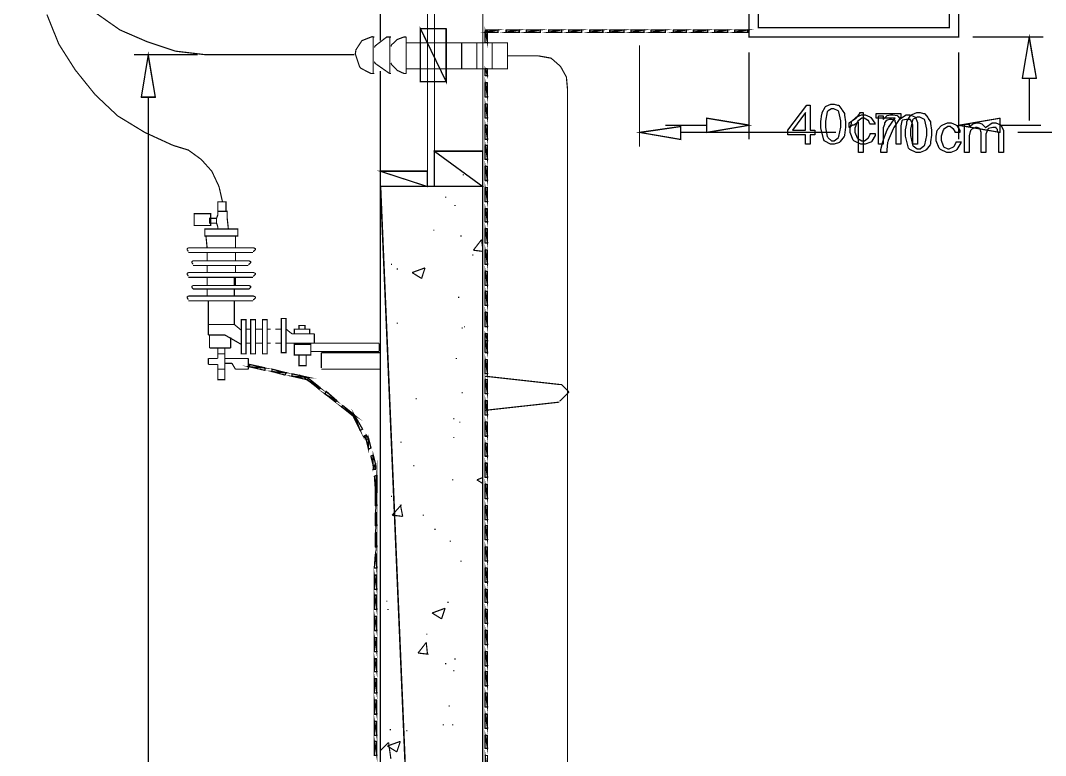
# Model space of a CAD drawing. Header units: metres. Extents: x -593 to 248, y 430 to 1024.
# Drawn here: x -523.52 to -486.61, y 934.13 to 960.58 of the extents above; entities that cross this region are included whole.
import ezdxf

# ---------------------------------------------------------------- set-up
doc = ezdxf.new("R2010")
doc.units = ezdxf.units.M
doc.header["$MEASUREMENT"] = 0
for name, color, linetype in [('C00-00-00-BLACK', 7, 'Continuous'), ('C00-7E-FF', 150, 'Continuous'), ('C00-FF-00', 3, 'Continuous'), ('C93-95-97', 253, 'Continuous'), ('CFF-00-00', 1, 'Continuous'), ('CFF-7E-00', 30, 'Continuous')]:
    doc.layers.add(name, color=color, linetype=linetype)

msp = doc.modelspace()

# ---------------------------------------------------------------- linework, layer by layer
at = {"layer": 'C00-00-00-BLACK', "const_width": 0.0423}
for points in [[(-510.558, 967.4), (-510.558, 959.855)], [(-506.871, 868.083), (-506.871, 967.316)], [(-508.862, 954.599), (-508.862, 964.008), (-508.609, 964.008), (-508.609, 954.599)], [(-510.773, 959.982), (-510.859, 959.993), (-511.223, 959.85), (-511.44, 959.516), (-511.45, 959.43)], [(-510.815, 959.727), (-510.815, 959.982)], [(-510.178, 959.982), (-510.327, 959.982), (-510.742, 959.665), (-510.773, 959.6)], [(-510.219, 958.668), (-510.219, 959.982)], [(-509.627, 959.982), (-509.708, 959.982), (-509.951, 959.892), (-510.157, 959.696), (-510.178, 959.643)], [(-509.627, 958.668), (-509.627, 959.982)], [(-510.815, 958.668), (-510.815, 959.727)], [(-509.627, 959.769), (-505.979, 959.769), (-505.979, 958.838), (-509.627, 958.838)], [(-507.633, 959.769), (-507.633, 958.838)], [(-507.082, 959.769), (-507.082, 958.838)], [(-506.532, 959.769), (-506.532, 958.838)], [(-511.45, 959.43), (-511.461, 959.378), (-511.312, 958.924), (-511.281, 958.881), (-511.249, 958.849), (-510.893, 958.668), (-510.773, 958.668)], [(-510.773, 959.093), (-510.742, 959.03), (-510.242, 958.679), (-510.178, 958.668)], [(-510.178, 959.05), (-510.157, 958.998), (-509.951, 958.78), (-509.708, 958.668), (-509.627, 958.668)], [(-510.558, 958.754), (-510.558, 868.083), (-506.871, 868.083)], [(-508.609, 955.87), (-506.871, 955.87)], [(-510.558, 955.15), (-508.862, 955.15)], [(-507.59, 955.024), (-507.547, 955.024)], [(-508.862, 954.599), (-508.609, 954.599)], [(-508.228, 954.216), (-508.185, 954.216)], [(-516.411, 953.581), (-516.411, 953.708), (-516.072, 953.708), (-516.072, 953.454)], [(-507.889, 953.92), (-507.847, 953.92)], [(-516.457, 953.454), (-516.411, 953.581)], [(-516.457, 953.284), (-516.411, 953.158)], [(-516.072, 953.454), (-516.031, 953.074)], [(-516.072, 953.074), (-516.411, 953.074), (-516.411, 953.158)], [(-508.651, 953.031), (-508.609, 953.031)], [(-516.796, 952.393), (-516.837, 952.819)], [(-515.776, 952.393), (-515.776, 952.819)], [(-507.674, 952.819), (-507.633, 952.819)], [(-507.208, 952.309), (-506.912, 952.692)], [(-506.871, 952.35), (-506.912, 952.692)], [(-517.472, 952.393), (-517.472, 952.393), (-517.515, 952.361), (-517.515, 952.35), (-517.515, 952.329), (-517.472, 952.266), (-517.472, 952.266)], [(-517.472, 952.393), (-515.142, 952.393)], [(-515.142, 952.224), (-517.472, 952.224)], [(-516.796, 951.927), (-516.796, 952.224)], [(-515.776, 951.927), (-515.776, 952.224)], [(-515.142, 952.266), (-515.121, 952.266), (-515.056, 952.329), (-515.056, 952.35), (-515.056, 952.361), (-515.121, 952.393), (-515.142, 952.393)], [(-507.208, 952.309), (-506.871, 952.266)], [(-517.303, 951.927), (-517.303, 951.927), (-517.345, 951.895), (-517.345, 951.885), (-517.345, 951.864), (-517.303, 951.8), (-517.303, 951.8)], [(-517.303, 951.927), (-515.31, 951.927)], [(-515.31, 951.8), (-515.289, 951.8), (-515.226, 951.864), (-515.226, 951.885), (-515.226, 951.895), (-515.289, 951.927), (-515.31, 951.927)], [(-507.251, 952.139), (-507.208, 952.139)], [(-517.472, 951.504), (-517.472, 951.504), (-517.515, 951.472), (-517.515, 951.461), (-517.515, 951.441), (-517.472, 951.377), (-517.472, 951.377)], [(-517.472, 951.504), (-515.142, 951.504)], [(-515.31, 951.758), (-517.303, 951.758)], [(-516.796, 951.504), (-516.796, 951.758)], [(-515.776, 951.504), (-515.776, 951.758)], [(-515.142, 951.377), (-515.121, 951.377), (-515.056, 951.441), (-515.056, 951.461), (-515.056, 951.472), (-515.121, 951.504), (-515.142, 951.504)], [(-510.178, 951.8), (-510.135, 951.8)], [(-509.966, 951.631), (-509.923, 951.631)], [(-509.416, 951.504), (-508.948, 951.674)], [(-509.416, 951.504), (-509.074, 951.292)], [(-509.074, 951.292), (-508.948, 951.674)], [(-515.142, 951.335), (-517.472, 951.335)], [(-516.796, 951.038), (-516.796, 951.335)], [(-516.796, 951.038), (-516.796, 951.335)], [(-515.818, 951.038), (-515.818, 951.335)], [(-515.776, 951.038), (-515.776, 951.335)], [(-517.303, 951.038), (-517.303, 951.038), (-517.345, 951.006), (-517.345, 950.996), (-517.345, 950.975), (-517.303, 950.912), (-517.303, 950.912)], [(-517.303, 951.038), (-515.31, 951.038)], [(-515.31, 950.912), (-517.303, 950.912)], [(-516.796, 950.658), (-516.796, 950.912)], [(-515.818, 950.658), (-515.818, 950.912)], [(-515.31, 950.912), (-515.289, 950.912), (-515.226, 950.975), (-515.226, 950.996), (-515.226, 951.006), (-515.289, 951.038), (-515.31, 951.038)], [(-517.472, 950.658), (-517.472, 950.658), (-517.515, 950.626), (-517.515, 950.615), (-517.515, 950.594), (-517.472, 950.53), (-517.472, 950.53)], [(-517.472, 950.658), (-515.142, 950.658)], [(-515.142, 950.489), (-517.472, 950.489)], [(-516.753, 949.258), (-516.753, 950.489)], [(-515.818, 949.638), (-515.818, 950.489)], [(-515.142, 950.53), (-515.121, 950.53), (-515.056, 950.594), (-515.056, 950.615), (-515.056, 950.626), (-515.121, 950.658), (-515.142, 950.658)], [(-507.76, 950.615), (-507.717, 950.615)], [(-515.818, 949.638), (-516.753, 949.638)], [(-515.565, 949.427), (-515.818, 949.638)], [(-509.966, 949.681), (-509.923, 949.681)], [(-516.157, 949.258), (-516.753, 949.258)], [(-516.71, 948.792), (-516.71, 949.258)], [(-515.565, 948.919), (-516.157, 949.258)], [(-515.226, 949.47), (-515.395, 949.47)], [(-514.8, 949.47), (-515.056, 949.47)], [(-514.504, 949.47), (-514.631, 949.47)], [(-514.122, 949.47), (-514.334, 949.47)], [(-513.742, 949.3), (-513.953, 949.47)], [(-512.934, 949.3), (-513.742, 949.3)], [(-512.934, 949.3), (-512.934, 948.961)], [(-507.633, 949.511), (-507.59, 949.511)], [(-507.547, 949.554), (-507.505, 949.554)], [(-515.945, 949.172), (-515.945, 948.792)], [(-515.226, 948.961), (-515.395, 948.961)], [(-514.8, 948.961), (-515.056, 948.961)], [(-514.504, 948.961), (-514.631, 948.961)], [(-514.122, 948.961), (-514.334, 948.961)], [(-513.953, 948.961), (-512.384, 948.961)], [(-512.427, 948.961), (-510.601, 948.961)], [(-510.601, 948.961), (-510.601, 948.665)], [(-515.945, 948.792), (-516.71, 948.792)], [(-516.411, 948.412), (-516.411, 948.792), (-516.157, 948.792), (-516.157, 947.647), (-516.411, 947.647), (-516.411, 948.197)], [(-516.157, 948.58), (-516.411, 948.58)], [(-510.601, 948.665), (-513.061, 948.665)], [(-512.681, 948.623), (-512.681, 948.07)], [(-510.558, 948.623), (-512.681, 948.623)], [(-516.753, 948.412), (-516.753, 948.197)], [(-516.411, 948.412), (-516.753, 948.412)], [(-516.753, 948.197), (-516.411, 948.197)], [(-515.31, 948.412), (-516.157, 948.412)], [(-515.904, 948.24), (-516.157, 948.24)], [(-515.776, 948.027), (-515.904, 948.24)], [(-515.31, 948.24), (-515.31, 948.412)], [(-515.31, 948.24), (-515.31, 948.027)], [(-507.847, 948.412), (-507.804, 948.412)], [(-516.157, 948.027), (-516.411, 948.027)], [(-515.31, 948.027), (-515.776, 948.027)], [(-510.558, 948.027), (-512.681, 948.027)], [(-506.785, 947.774), (-504.113, 947.477)], [(-503.775, 947.181), (-503.785, 947.224), (-504.032, 947.477), (-504.113, 947.477)], [(-507.633, 947.181), (-507.59, 947.181)], [(-504.113, 946.885), (-504.072, 946.896), (-503.785, 947.181), (-503.775, 947.223)], [(-509.289, 946.969), (-509.246, 946.969)], [(-506.785, 946.546), (-504.113, 946.842)], [(-507.932, 946.247), (-507.889, 946.247)], [(-507.717, 946.12), (-507.674, 946.12)], [(-507.932, 945.569), (-507.889, 945.569)], [(-509.839, 945.401), (-509.796, 945.401)], [(-509.373, 944.553), (-509.331, 944.553)], [(-507.082, 944.043), (-506.871, 944.127)], [(-507.973, 944.043), (-507.932, 944.043)], [(-507.082, 944.043), (-506.871, 943.915)], [(-510.178, 943.451), (-510.135, 943.451)], [(-510.135, 942.773), (-509.796, 943.153)], [(-509.754, 942.73), (-509.839, 943.153)], [(-510.135, 942.773), (-509.754, 942.73)], [(-509.032, 942.773), (-508.99, 942.773)], [(-508.609, 942.261), (-508.566, 942.261)], [(-508.059, 941.838), (-508.016, 941.838)], [(-507.674, 941.119), (-507.633, 941.119)], [(-510.347, 939.678), (-510.305, 939.678)], [(-508.143, 939.635), (-508.1, 939.635)], [(-510.305, 939.381), (-510.262, 939.381)], [(-508.694, 939.253), (-508.228, 939.423)], [(-508.355, 939.042), (-508.228, 939.423)], [(-508.694, 939.253), (-508.355, 939.042)], [(-509.201, 937.812), (-508.905, 938.192)], [(-508.905, 938.491), (-508.862, 938.491)], [(-508.862, 937.769), (-508.905, 938.192)], [(-509.201, 937.812), (-508.821, 937.769)], [(-508.228, 937.432), (-508.185, 937.432)], [(-507.889, 937.6), (-507.847, 937.6)], [(-507.932, 937.177), (-507.889, 937.177)], [(-508.1, 935.905), (-508.059, 935.905)], [(-508.312, 935.227), (-508.27, 935.227)], [(-507.973, 935.227), (-507.932, 935.227)], [(-510.219, 935.057), (-510.178, 935.057)], [(-509.627, 935.016), (-509.585, 935.016)], [(-510.558, 934.295), (-510.262, 934.591)], [(-510.305, 934.465), (-509.839, 934.634)], [(-510.305, 934.465), (-509.966, 934.254)], [(-510.178, 933.996), (-510.262, 934.591)], [(-509.966, 934.254), (-509.839, 934.634)]]:
    msp.add_lwpolyline(points, dxfattribs=at)
for points in [[(-497.284, 963.669), (-497.284, 959.982), (-489.736, 959.982), (-489.736, 963.669), (-497.284, 963.669)], [(-496.946, 963.33), (-496.946, 960.319), (-490.074, 960.319), (-490.074, 963.33), (-496.946, 963.33)], [(-509.117, 960.278), (-508.185, 958.369), (-509.117, 958.369), (-509.117, 960.278)], [(-508.185, 960.278), (-509.117, 960.278), (-508.185, 958.369), (-508.185, 960.278)], [(-509.117, 960.278), (-508.185, 960.278), (-508.185, 958.369), (-509.117, 958.369), (-509.117, 960.278)], [(-516.411, 954.047), (-516.115, 954.047), (-516.115, 953.708), (-516.411, 953.708), (-516.411, 954.047)], [(-517.26, 953.2), (-516.667, 953.2), (-516.667, 953.623), (-517.26, 953.623), (-517.26, 953.2)], [(-516.71, 953.454), (-516.457, 953.454), (-516.457, 953.284), (-516.71, 953.284), (-516.71, 953.454)], [(-515.692, 952.819), (-516.88, 952.819), (-516.88, 953.074), (-515.692, 953.074), (-515.692, 952.819)], [(-515.565, 949.808), (-515.395, 949.808), (-515.395, 948.58), (-515.565, 948.58), (-515.565, 949.808)], [(-515.226, 949.808), (-515.056, 949.808), (-515.056, 948.58), (-515.226, 948.58), (-515.226, 949.808)], [(-514.8, 949.808), (-514.631, 949.808), (-514.631, 948.58), (-514.8, 948.58), (-514.8, 949.808)], [(-514.122, 949.85), (-513.953, 949.85), (-513.953, 948.623), (-514.122, 948.623), (-514.122, 949.85)], [(-513.273, 949.47), (-513.485, 949.47), (-513.485, 949.597), (-513.273, 949.597), (-513.273, 949.47)], [(-513.104, 949.3), (-513.656, 949.3), (-513.656, 949.47), (-513.104, 949.47), (-513.104, 949.3)], [(-513.656, 948.919), (-513.061, 948.919), (-513.061, 948.538), (-513.656, 948.538), (-513.656, 948.919)], [(-513.485, 948.538), (-513.23, 948.538), (-513.23, 948.154), (-513.485, 948.154), (-513.485, 948.538)]]:
    msp.add_lwpolyline(points, close=True, dxfattribs=at)
at = {"layer": 'C00-00-00-BLACK'}
for points in [[(-508.185, 960.278), (-509.117, 960.278), (-508.185, 958.369), (-508.185, 960.278)], [(-509.117, 960.278), (-508.185, 958.369), (-509.117, 958.369), (-509.117, 960.278)]]:
    msp.add_lwpolyline(points, close=True, dxfattribs=at)
at = {"layer": 'C00-7E-FF', "const_width": 0.0423}
for points in [[(-489.228, 959.982), (-486.682, 959.982)], [(-501.229, 959.686), (-501.229, 956.039)], [(-517.133, 959.347), (-519.425, 959.347)], [(-497.284, 959.43), (-497.284, 956.293)], [(-489.736, 959.43), (-489.736, 956.293)], [(-487.191, 958.498), (-487.191, 956.973)], [(-518.914, 957.82), (-518.914, 916.576)], [(-498.811, 956.804), (-500.295, 956.804)], [(-488.252, 956.804), (-486.767, 956.804)], [(-499.745, 956.549), (-494.146, 956.549)], [(-482.061, 956.549), (-487.614, 956.549)]]:
    msp.add_lwpolyline(points, dxfattribs=at)
for points in [[(-487.444, 958.498), (-486.936, 958.498), (-487.191, 959.982), (-487.444, 958.498)], [(-519.168, 957.82), (-518.66, 957.82), (-518.914, 959.347), (-519.168, 957.82)], [(-498.811, 957.058), (-498.811, 956.549), (-497.284, 956.804), (-498.811, 957.058)], [(-488.252, 957.058), (-488.252, 956.549), (-489.736, 956.804), (-488.252, 957.058)], [(-499.745, 956.761), (-499.745, 956.293), (-501.229, 956.549), (-499.745, 956.761)]]:
    msp.add_lwpolyline(points, close=True, dxfattribs=at)
at = {"layer": 'C00-7E-FF'}
for points in [[(-487.444, 958.498), (-486.936, 958.498), (-487.191, 959.982), (-487.444, 958.498)], [(-519.168, 957.82), (-518.66, 957.82), (-518.914, 959.347), (-519.168, 957.82)], [(-498.811, 957.058), (-498.811, 956.549), (-497.284, 956.804), (-498.811, 957.058)], [(-488.252, 957.058), (-488.252, 956.549), (-489.736, 956.804), (-488.252, 957.058)], [(-499.745, 956.761), (-499.745, 956.293), (-501.229, 956.549), (-499.745, 956.761)]]:
    msp.add_lwpolyline(points, close=True, dxfattribs=at)
at = {"layer": 'C00-FF-00', "const_width": 0.0423}
for points in [[(-506.785, 960.192), (-506.701, 959.769), (-506.785, 959.769), (-506.785, 960.192)], [(-506.317, 960.151), (-506.317, 960.235), (-506.743, 960.151), (-506.317, 960.151)], [(-506.701, 960.192), (-506.785, 960.192), (-506.701, 959.769), (-506.701, 960.192)], [(-506.317, 960.235), (-506.743, 960.151), (-506.743, 960.235), (-506.317, 960.235)], [(-505.555, 960.151), (-505.555, 960.235), (-506.023, 960.151), (-505.555, 960.151)], [(-505.555, 960.235), (-506.023, 960.151), (-506.023, 960.235), (-505.555, 960.235)], [(-504.791, 960.151), (-504.791, 960.235), (-505.301, 960.151), (-504.791, 960.151)], [(-504.791, 960.235), (-505.301, 960.151), (-505.301, 960.235), (-504.791, 960.235)], [(-504.029, 960.151), (-504.029, 960.235), (-504.496, 960.151), (-504.029, 960.151)], [(-504.029, 960.235), (-504.496, 960.151), (-504.496, 960.235), (-504.029, 960.235)], [(-503.306, 960.151), (-503.306, 960.235), (-503.775, 960.151), (-503.306, 960.151)], [(-503.306, 960.235), (-503.775, 960.151), (-503.775, 960.235), (-503.306, 960.235)], [(-502.544, 960.151), (-502.544, 960.235), (-503.012, 960.151), (-502.544, 960.151)], [(-502.544, 960.235), (-503.012, 960.151), (-503.012, 960.235), (-502.544, 960.235)], [(-501.78, 960.151), (-501.78, 960.235), (-502.29, 960.151), (-501.78, 960.151)], [(-501.78, 960.235), (-502.29, 960.151), (-502.29, 960.235), (-501.78, 960.235)], [(-501.06, 960.151), (-501.06, 960.235), (-501.528, 960.151), (-501.06, 960.151)], [(-501.06, 960.235), (-501.528, 960.151), (-501.528, 960.235), (-501.06, 960.235)], [(-500.295, 960.151), (-500.295, 960.235), (-500.806, 960.151), (-500.295, 960.151)], [(-500.295, 960.235), (-500.806, 960.151), (-500.806, 960.235), (-500.295, 960.235)], [(-499.533, 960.151), (-499.533, 960.235), (-500.001, 960.151), (-499.533, 960.151)], [(-499.533, 960.235), (-500.001, 960.151), (-500.001, 960.235), (-499.533, 960.235)], [(-498.769, 960.151), (-498.769, 960.235), (-499.279, 960.151), (-498.769, 960.151)], [(-498.769, 960.235), (-499.279, 960.151), (-499.279, 960.235), (-498.769, 960.235)], [(-498.049, 960.151), (-498.049, 960.235), (-498.517, 960.151), (-498.049, 960.151)], [(-498.049, 960.235), (-498.517, 960.151), (-498.517, 960.235), (-498.049, 960.235)], [(-497.326, 960.151), (-497.326, 960.235), (-497.795, 960.151), (-497.326, 960.151)], [(-497.326, 960.235), (-497.795, 960.151), (-497.795, 960.235), (-497.326, 960.235)], [(-506.701, 958.838), (-506.785, 958.838), (-506.701, 958.584), (-506.701, 958.838)], [(-506.785, 958.838), (-506.701, 958.584), (-506.785, 958.584), (-506.785, 958.838)], [(-506.785, 958.328), (-506.701, 957.82), (-506.785, 957.82), (-506.785, 958.328)], [(-506.701, 958.328), (-506.785, 958.328), (-506.701, 957.82), (-506.701, 958.328)], [(-506.785, 957.566), (-506.701, 957.058), (-506.785, 957.058), (-506.785, 957.566)], [(-506.701, 957.566), (-506.785, 957.566), (-506.701, 957.058), (-506.701, 957.566)], [(-506.785, 956.804), (-506.701, 956.296), (-506.785, 956.296), (-506.785, 956.804)], [(-506.701, 956.804), (-506.785, 956.804), (-506.701, 956.296), (-506.701, 956.804)], [(-506.785, 956.082), (-506.701, 955.574), (-506.785, 955.574), (-506.785, 956.082)], [(-506.701, 956.082), (-506.785, 956.082), (-506.701, 955.574), (-506.701, 956.082)], [(-506.785, 955.32), (-506.701, 954.812), (-506.785, 954.812), (-506.785, 955.32)], [(-506.701, 955.32), (-506.785, 955.32), (-506.701, 954.812), (-506.701, 955.32)], [(-506.785, 954.558), (-506.701, 954.049), (-506.785, 954.049), (-506.785, 954.558)], [(-506.701, 954.558), (-506.785, 954.558), (-506.701, 954.049), (-506.701, 954.558)], [(-506.701, 953.793), (-506.785, 953.793), (-506.701, 953.327), (-506.701, 953.793)], [(-506.785, 953.793), (-506.701, 953.327), (-506.785, 953.327), (-506.785, 953.793)], [(-506.785, 953.074), (-506.701, 952.565), (-506.785, 952.565), (-506.785, 953.074)], [(-506.701, 953.074), (-506.785, 953.074), (-506.701, 952.565), (-506.701, 953.074)], [(-506.785, 952.309), (-506.701, 951.8), (-506.785, 951.8), (-506.785, 952.309)], [(-506.701, 952.309), (-506.785, 952.309), (-506.701, 951.8), (-506.701, 952.309)], [(-506.701, 951.547), (-506.785, 951.547), (-506.701, 951.038), (-506.701, 951.547)], [(-506.785, 951.547), (-506.701, 951.038), (-506.785, 951.038), (-506.785, 951.547)], [(-506.701, 950.826), (-506.785, 950.826), (-506.701, 950.319), (-506.701, 950.826)], [(-506.785, 950.826), (-506.701, 950.319), (-506.785, 950.319), (-506.785, 950.826)], [(-506.701, 950.063), (-506.785, 950.063), (-506.701, 949.554), (-506.701, 950.063)], [(-506.785, 950.063), (-506.701, 949.554), (-506.785, 949.554), (-506.785, 950.063)], [(-506.701, 949.3), (-506.785, 949.3), (-506.701, 949.046), (-506.701, 949.3)], [(-506.785, 949.3), (-506.701, 949.046), (-506.785, 949.046), (-506.785, 949.3)], [(-506.785, 949.046), (-506.701, 948.623), (-506.785, 948.623), (-506.785, 949.046)], [(-506.701, 949.046), (-506.785, 949.046), (-506.701, 948.623), (-506.701, 949.046)], [(-506.785, 948.366), (-506.701, 947.858), (-506.785, 947.858), (-506.785, 948.366)], [(-515.269, 948.113), (-514.715, 948.07), (-514.715, 947.985), (-515.269, 948.113)], [(-515.269, 948.197), (-515.269, 948.113), (-514.715, 948.07), (-515.269, 948.197)], [(-506.701, 948.366), (-506.785, 948.366), (-506.701, 947.858), (-506.701, 948.366)], [(-514.461, 947.943), (-513.953, 947.901), (-513.995, 947.816), (-514.461, 947.943)], [(-514.461, 948.027), (-514.461, 947.943), (-513.953, 947.901), (-514.461, 948.027)], [(-513.742, 947.774), (-513.146, 947.731), (-513.189, 947.647), (-513.742, 947.774)], [(-513.742, 947.858), (-513.742, 947.774), (-513.146, 947.731), (-513.742, 947.858)], [(-513.189, 947.647), (-512.723, 947.351), (-512.765, 947.308), (-513.189, 947.647)], [(-506.785, 947.647), (-506.701, 947.139), (-506.785, 947.139), (-506.785, 947.647)], [(-513.146, 947.688), (-513.189, 947.647), (-512.723, 947.351), (-513.146, 947.688)], [(-506.701, 947.647), (-506.785, 947.647), (-506.701, 947.139), (-506.701, 947.647)], [(-512.554, 947.139), (-512.131, 946.885), (-512.172, 946.842), (-512.554, 947.139)], [(-512.511, 947.223), (-512.554, 947.139), (-512.131, 946.885), (-512.511, 947.223)], [(-506.785, 946.885), (-506.701, 946.376), (-506.785, 946.376), (-506.785, 946.885)], [(-511.959, 946.673), (-511.493, 946.376), (-511.536, 946.334), (-511.959, 946.673)], [(-511.916, 946.715), (-511.959, 946.673), (-511.493, 946.376), (-511.916, 946.715)], [(-506.701, 946.885), (-506.785, 946.885), (-506.701, 946.376), (-506.701, 946.885)], [(-511.197, 945.865), (-511.281, 945.824), (-511.493, 946.376), (-511.197, 945.865)], [(-511.281, 945.824), (-511.493, 946.376), (-511.536, 946.331), (-511.281, 945.824)], [(-506.785, 946.12), (-506.701, 945.611), (-506.785, 945.611), (-506.785, 946.12)], [(-506.701, 946.12), (-506.785, 946.12), (-506.701, 945.611), (-506.701, 946.12)], [(-511.07, 945.485), (-511.07, 945.654), (-511.154, 945.611), (-511.07, 945.485)], [(-510.984, 945.146), (-510.984, 945.527), (-511.07, 945.485), (-510.984, 945.146)], [(-510.984, 945.527), (-511.07, 945.485), (-511.07, 945.654), (-510.984, 945.527)], [(-510.9, 945.188), (-510.984, 945.146), (-510.984, 945.527), (-510.9, 945.188)], [(-506.785, 945.358), (-506.701, 944.892), (-506.785, 944.892), (-506.785, 945.358)], [(-506.701, 945.358), (-506.785, 945.358), (-506.701, 944.892), (-506.701, 945.358)], [(-510.815, 944.553), (-510.815, 944.935), (-510.9, 944.892), (-510.815, 944.553)], [(-510.731, 944.596), (-510.815, 944.553), (-510.815, 944.935), (-510.731, 944.596)], [(-510.688, 943.578), (-510.731, 943.578), (-510.688, 944.212), (-510.688, 943.578)], [(-506.785, 944.639), (-506.701, 944.13), (-506.785, 944.13), (-506.785, 944.639)], [(-510.731, 944.426), (-510.815, 944.426), (-510.731, 944.596), (-510.731, 944.426)], [(-510.815, 944.426), (-510.731, 944.596), (-510.815, 944.553), (-510.815, 944.426)], [(-506.701, 944.639), (-506.785, 944.639), (-506.701, 944.13), (-506.701, 944.639)], [(-510.731, 943.578), (-510.688, 944.212), (-510.773, 944.17), (-510.731, 943.578)], [(-506.785, 943.874), (-506.701, 943.365), (-506.785, 943.365), (-506.785, 943.874)], [(-510.731, 943.578), (-510.688, 943.112), (-510.731, 943.112), (-510.731, 943.578)], [(-506.701, 943.874), (-506.785, 943.874), (-506.701, 943.365), (-506.701, 943.874)], [(-510.688, 943.578), (-510.731, 943.578), (-510.688, 943.112), (-510.688, 943.578)], [(-506.785, 943.112), (-506.701, 942.603), (-506.785, 942.603), (-506.785, 943.112)], [(-510.731, 942.857), (-510.688, 942.392), (-510.731, 942.392), (-510.731, 942.857)], [(-506.701, 943.112), (-506.785, 943.112), (-506.701, 942.603), (-506.701, 943.112)], [(-510.688, 942.857), (-510.731, 942.857), (-510.688, 942.392), (-510.688, 942.857)], [(-510.731, 942.135), (-510.688, 941.628), (-510.731, 941.628), (-510.731, 942.135)], [(-506.785, 942.392), (-506.701, 941.884), (-506.785, 941.884), (-506.785, 942.392)], [(-506.701, 942.392), (-506.785, 942.392), (-506.701, 941.884), (-506.701, 942.392)], [(-510.688, 942.135), (-510.731, 942.135), (-510.688, 941.628), (-510.688, 942.135)], [(-506.785, 941.628), (-506.701, 941.119), (-506.785, 941.119), (-506.785, 941.628)], [(-510.731, 941.373), (-510.688, 940.866), (-510.773, 940.866), (-510.731, 941.373)], [(-506.701, 941.628), (-506.785, 941.628), (-506.701, 941.119), (-506.701, 941.628)], [(-510.688, 941.373), (-510.731, 941.373), (-510.688, 940.866), (-510.688, 941.373)], [(-506.785, 940.866), (-506.701, 940.357), (-506.785, 940.357), (-506.785, 940.866)], [(-510.773, 940.611), (-510.688, 940.104), (-510.773, 940.104), (-510.773, 940.611)], [(-506.701, 940.866), (-506.785, 940.866), (-506.701, 940.357), (-506.701, 940.866)], [(-510.688, 940.611), (-510.773, 940.611), (-510.688, 940.104), (-510.688, 940.611)], [(-510.773, 939.889), (-510.688, 939.381), (-510.773, 939.381), (-510.773, 939.889)], [(-506.701, 940.101), (-506.785, 940.101), (-506.701, 939.635), (-506.701, 940.101)], [(-506.785, 940.101), (-506.701, 939.635), (-506.785, 939.635), (-506.785, 940.101)], [(-510.688, 939.889), (-510.773, 939.889), (-510.688, 939.381), (-510.688, 939.889)], [(-510.773, 939.127), (-510.688, 938.619), (-510.773, 938.619), (-510.773, 939.127)], [(-506.701, 939.381), (-506.785, 939.381), (-506.701, 938.873), (-506.701, 939.381)], [(-506.785, 939.381), (-506.701, 938.873), (-506.785, 938.873), (-506.785, 939.381)], [(-510.688, 939.127), (-510.773, 939.127), (-510.688, 938.619), (-510.688, 939.127)], [(-510.773, 938.364), (-510.688, 937.857), (-510.773, 937.857), (-510.773, 938.364)], [(-506.701, 938.619), (-506.785, 938.619), (-506.701, 938.111), (-506.701, 938.619)], [(-506.785, 938.619), (-506.701, 938.111), (-506.785, 938.111), (-506.785, 938.619)], [(-510.688, 938.364), (-510.773, 938.364), (-510.688, 937.857), (-510.688, 938.364)], [(-510.773, 937.6), (-510.688, 937.134), (-510.773, 937.134), (-510.773, 937.6)], [(-506.701, 937.855), (-506.785, 937.855), (-506.701, 937.346), (-506.701, 937.855)], [(-506.785, 937.855), (-506.701, 937.346), (-506.785, 937.346), (-506.785, 937.855)], [(-510.688, 937.6), (-510.773, 937.6), (-510.688, 937.134), (-510.688, 937.6)], [(-510.773, 936.88), (-510.688, 936.373), (-510.773, 936.373), (-510.773, 936.88)], [(-506.701, 937.134), (-506.785, 937.134), (-506.701, 936.627), (-506.701, 937.134)], [(-506.785, 937.134), (-506.701, 936.627), (-506.785, 936.627), (-506.785, 937.134)], [(-510.688, 936.88), (-510.773, 936.88), (-510.688, 936.373), (-510.688, 936.88)], [(-510.773, 936.115), (-510.688, 935.608), (-510.773, 935.608), (-510.773, 936.115)], [(-506.701, 936.373), (-506.785, 936.373), (-506.701, 935.865), (-506.701, 936.373)], [(-506.785, 936.373), (-506.701, 935.865), (-506.785, 935.865), (-506.785, 936.373)], [(-510.688, 936.115), (-510.773, 936.115), (-510.688, 935.608), (-510.688, 936.115)], [(-510.773, 935.353), (-510.688, 934.846), (-510.773, 934.846), (-510.773, 935.353)], [(-506.701, 935.608), (-506.785, 935.608), (-506.701, 935.1), (-506.701, 935.608)], [(-506.785, 935.608), (-506.701, 935.1), (-506.785, 935.1), (-506.785, 935.608)], [(-510.688, 935.353), (-510.773, 935.353), (-510.688, 934.846), (-510.688, 935.353)], [(-510.773, 934.634), (-510.688, 934.126), (-510.773, 934.126), (-510.773, 934.634)], [(-506.701, 934.846), (-506.785, 934.846), (-506.701, 934.38), (-506.701, 934.846)], [(-506.785, 934.846), (-506.701, 934.38), (-506.785, 934.38), (-506.785, 934.846)], [(-510.688, 934.634), (-510.773, 934.634), (-510.688, 934.126), (-510.688, 934.634)], [(-506.701, 934.124), (-506.785, 934.124), (-506.701, 933.616), (-506.701, 934.124)], [(-506.785, 934.124), (-506.701, 933.616), (-506.785, 933.616), (-506.785, 934.124)]]:
    msp.add_lwpolyline(points, close=True, dxfattribs=at)
at = {"layer": 'C00-FF-00'}
for points in [[(-506.701, 960.192), (-506.785, 960.192), (-506.701, 959.769), (-506.701, 960.192)], [(-506.785, 960.192), (-506.701, 959.769), (-506.785, 959.769), (-506.785, 960.192)], [(-506.317, 960.151), (-506.317, 960.235), (-506.743, 960.151), (-506.317, 960.151)], [(-506.317, 960.235), (-506.743, 960.151), (-506.743, 960.235), (-506.317, 960.235)], [(-505.555, 960.151), (-505.555, 960.235), (-506.023, 960.151), (-505.555, 960.151)], [(-505.555, 960.235), (-506.023, 960.151), (-506.023, 960.235), (-505.555, 960.235)], [(-504.791, 960.151), (-504.791, 960.235), (-505.301, 960.151), (-504.791, 960.151)], [(-504.791, 960.235), (-505.301, 960.151), (-505.301, 960.235), (-504.791, 960.235)], [(-504.029, 960.151), (-504.029, 960.235), (-504.496, 960.151), (-504.029, 960.151)], [(-504.029, 960.235), (-504.496, 960.151), (-504.496, 960.235), (-504.029, 960.235)], [(-503.306, 960.151), (-503.306, 960.235), (-503.775, 960.151), (-503.306, 960.151)], [(-503.306, 960.235), (-503.775, 960.151), (-503.775, 960.235), (-503.306, 960.235)], [(-502.544, 960.151), (-502.544, 960.235), (-503.012, 960.151), (-502.544, 960.151)], [(-502.544, 960.235), (-503.012, 960.151), (-503.012, 960.235), (-502.544, 960.235)], [(-501.78, 960.151), (-501.78, 960.235), (-502.29, 960.151), (-501.78, 960.151)], [(-501.78, 960.235), (-502.29, 960.151), (-502.29, 960.235), (-501.78, 960.235)], [(-501.06, 960.151), (-501.06, 960.235), (-501.528, 960.151), (-501.06, 960.151)], [(-501.06, 960.235), (-501.528, 960.151), (-501.528, 960.235), (-501.06, 960.235)], [(-500.295, 960.151), (-500.295, 960.235), (-500.806, 960.151), (-500.295, 960.151)], [(-500.295, 960.235), (-500.806, 960.151), (-500.806, 960.235), (-500.295, 960.235)], [(-499.533, 960.151), (-499.533, 960.235), (-500.001, 960.151), (-499.533, 960.151)], [(-499.533, 960.235), (-500.001, 960.151), (-500.001, 960.235), (-499.533, 960.235)], [(-498.769, 960.151), (-498.769, 960.235), (-499.279, 960.151), (-498.769, 960.151)], [(-498.769, 960.235), (-499.279, 960.151), (-499.279, 960.235), (-498.769, 960.235)], [(-498.049, 960.151), (-498.049, 960.235), (-498.517, 960.151), (-498.049, 960.151)], [(-498.049, 960.235), (-498.517, 960.151), (-498.517, 960.235), (-498.049, 960.235)], [(-497.326, 960.151), (-497.326, 960.235), (-497.795, 960.151), (-497.326, 960.151)], [(-497.326, 960.235), (-497.795, 960.151), (-497.795, 960.235), (-497.326, 960.235)], [(-506.701, 958.838), (-506.785, 958.838), (-506.701, 958.584), (-506.701, 958.838)], [(-506.785, 958.838), (-506.701, 958.584), (-506.785, 958.584), (-506.785, 958.838)], [(-506.701, 958.328), (-506.785, 958.328), (-506.701, 957.82), (-506.701, 958.328)], [(-506.785, 958.328), (-506.701, 957.82), (-506.785, 957.82), (-506.785, 958.328)], [(-506.701, 957.566), (-506.785, 957.566), (-506.701, 957.058), (-506.701, 957.566)], [(-506.785, 957.566), (-506.701, 957.058), (-506.785, 957.058), (-506.785, 957.566)], [(-506.701, 956.804), (-506.785, 956.804), (-506.701, 956.296), (-506.701, 956.804)], [(-506.785, 956.804), (-506.701, 956.296), (-506.785, 956.296), (-506.785, 956.804)], [(-506.701, 956.082), (-506.785, 956.082), (-506.701, 955.574), (-506.701, 956.082)], [(-506.785, 956.082), (-506.701, 955.574), (-506.785, 955.574), (-506.785, 956.082)], [(-506.701, 955.32), (-506.785, 955.32), (-506.701, 954.812), (-506.701, 955.32)], [(-506.785, 955.32), (-506.701, 954.812), (-506.785, 954.812), (-506.785, 955.32)], [(-506.701, 954.558), (-506.785, 954.558), (-506.701, 954.049), (-506.701, 954.558)], [(-506.785, 954.558), (-506.701, 954.049), (-506.785, 954.049), (-506.785, 954.558)], [(-506.701, 953.793), (-506.785, 953.793), (-506.701, 953.327), (-506.701, 953.793)], [(-506.785, 953.793), (-506.701, 953.327), (-506.785, 953.327), (-506.785, 953.793)], [(-506.701, 953.074), (-506.785, 953.074), (-506.701, 952.565), (-506.701, 953.074)], [(-506.785, 953.074), (-506.701, 952.565), (-506.785, 952.565), (-506.785, 953.074)], [(-506.701, 952.309), (-506.785, 952.309), (-506.701, 951.8), (-506.701, 952.309)], [(-506.785, 952.309), (-506.701, 951.8), (-506.785, 951.8), (-506.785, 952.309)], [(-506.701, 951.547), (-506.785, 951.547), (-506.701, 951.038), (-506.701, 951.547)], [(-506.785, 951.547), (-506.701, 951.038), (-506.785, 951.038), (-506.785, 951.547)], [(-506.701, 950.826), (-506.785, 950.826), (-506.701, 950.319), (-506.701, 950.826)], [(-506.785, 950.826), (-506.701, 950.319), (-506.785, 950.319), (-506.785, 950.826)], [(-506.701, 950.063), (-506.785, 950.063), (-506.701, 949.554), (-506.701, 950.063)], [(-506.785, 950.063), (-506.701, 949.554), (-506.785, 949.554), (-506.785, 950.063)], [(-506.701, 949.3), (-506.785, 949.3), (-506.701, 949.046), (-506.701, 949.3)], [(-506.785, 949.3), (-506.701, 949.046), (-506.785, 949.046), (-506.785, 949.3)], [(-506.701, 949.046), (-506.785, 949.046), (-506.701, 948.623), (-506.701, 949.046)], [(-506.785, 949.046), (-506.701, 948.623), (-506.785, 948.623), (-506.785, 949.046)], [(-515.269, 948.197), (-515.269, 948.113), (-514.715, 948.07), (-515.269, 948.197)], [(-506.701, 948.366), (-506.785, 948.366), (-506.701, 947.858), (-506.701, 948.366)], [(-506.785, 948.366), (-506.701, 947.858), (-506.785, 947.858), (-506.785, 948.366)], [(-515.269, 948.113), (-514.715, 948.07), (-514.715, 947.985), (-515.269, 948.113)], [(-514.461, 948.027), (-514.461, 947.943), (-513.953, 947.901), (-514.461, 948.027)], [(-514.461, 947.943), (-513.953, 947.901), (-513.995, 947.816), (-514.461, 947.943)], [(-513.742, 947.858), (-513.742, 947.774), (-513.146, 947.731), (-513.742, 947.858)], [(-513.742, 947.774), (-513.146, 947.731), (-513.189, 947.647), (-513.742, 947.774)], [(-513.146, 947.688), (-513.189, 947.647), (-512.723, 947.351), (-513.146, 947.688)], [(-513.189, 947.647), (-512.723, 947.351), (-512.765, 947.308), (-513.189, 947.647)], [(-506.701, 947.647), (-506.785, 947.647), (-506.701, 947.139), (-506.701, 947.647)], [(-506.785, 947.647), (-506.701, 947.139), (-506.785, 947.139), (-506.785, 947.647)], [(-512.511, 947.223), (-512.554, 947.139), (-512.131, 946.885), (-512.511, 947.223)], [(-512.554, 947.139), (-512.131, 946.885), (-512.172, 946.842), (-512.554, 947.139)], [(-511.916, 946.715), (-511.959, 946.673), (-511.493, 946.376), (-511.916, 946.715)], [(-511.959, 946.673), (-511.493, 946.376), (-511.536, 946.334), (-511.959, 946.673)], [(-506.701, 946.885), (-506.785, 946.885), (-506.701, 946.376), (-506.701, 946.885)], [(-506.785, 946.885), (-506.701, 946.376), (-506.785, 946.376), (-506.785, 946.885)], [(-511.281, 945.824), (-511.493, 946.376), (-511.536, 946.331), (-511.281, 945.824)], [(-511.197, 945.865), (-511.281, 945.824), (-511.493, 946.376), (-511.197, 945.865)], [(-506.701, 946.12), (-506.785, 946.12), (-506.701, 945.611), (-506.701, 946.12)], [(-506.785, 946.12), (-506.701, 945.611), (-506.785, 945.611), (-506.785, 946.12)], [(-511.07, 945.485), (-511.07, 945.654), (-511.154, 945.611), (-511.07, 945.485)], [(-510.984, 945.527), (-511.07, 945.485), (-511.07, 945.654), (-510.984, 945.527)], [(-510.984, 945.146), (-510.984, 945.527), (-511.07, 945.485), (-510.984, 945.146)], [(-510.9, 945.188), (-510.984, 945.146), (-510.984, 945.527), (-510.9, 945.188)], [(-506.701, 945.358), (-506.785, 945.358), (-506.701, 944.892), (-506.701, 945.358)], [(-506.785, 945.358), (-506.701, 944.892), (-506.785, 944.892), (-506.785, 945.358)], [(-510.815, 944.553), (-510.815, 944.935), (-510.9, 944.892), (-510.815, 944.553)], [(-510.731, 944.596), (-510.815, 944.553), (-510.815, 944.935), (-510.731, 944.596)], [(-510.731, 944.426), (-510.815, 944.426), (-510.731, 944.596), (-510.731, 944.426)], [(-510.815, 944.426), (-510.731, 944.596), (-510.815, 944.553), (-510.815, 944.426)], [(-506.701, 944.639), (-506.785, 944.639), (-506.701, 944.13), (-506.701, 944.639)], [(-506.785, 944.639), (-506.701, 944.13), (-506.785, 944.13), (-506.785, 944.639)], [(-510.731, 943.578), (-510.688, 944.212), (-510.773, 944.17), (-510.731, 943.578)], [(-510.688, 943.578), (-510.731, 943.578), (-510.688, 944.212), (-510.688, 943.578)], [(-506.701, 943.874), (-506.785, 943.874), (-506.701, 943.365), (-506.701, 943.874)], [(-506.785, 943.874), (-506.701, 943.365), (-506.785, 943.365), (-506.785, 943.874)], [(-510.688, 943.578), (-510.731, 943.578), (-510.688, 943.112), (-510.688, 943.578)], [(-510.731, 943.578), (-510.688, 943.112), (-510.731, 943.112), (-510.731, 943.578)], [(-506.701, 943.112), (-506.785, 943.112), (-506.701, 942.603), (-506.701, 943.112)], [(-506.785, 943.112), (-506.701, 942.603), (-506.785, 942.603), (-506.785, 943.112)], [(-510.688, 942.857), (-510.731, 942.857), (-510.688, 942.392), (-510.688, 942.857)], [(-510.731, 942.857), (-510.688, 942.392), (-510.731, 942.392), (-510.731, 942.857)], [(-506.701, 942.392), (-506.785, 942.392), (-506.701, 941.884), (-506.701, 942.392)], [(-506.785, 942.392), (-506.701, 941.884), (-506.785, 941.884), (-506.785, 942.392)], [(-510.688, 942.135), (-510.731, 942.135), (-510.688, 941.628), (-510.688, 942.135)], [(-510.731, 942.135), (-510.688, 941.628), (-510.731, 941.628), (-510.731, 942.135)], [(-506.701, 941.628), (-506.785, 941.628), (-506.701, 941.119), (-506.701, 941.628)], [(-506.785, 941.628), (-506.701, 941.119), (-506.785, 941.119), (-506.785, 941.628)], [(-510.731, 941.373), (-510.688, 940.866), (-510.773, 940.866), (-510.731, 941.373)], [(-510.688, 941.373), (-510.731, 941.373), (-510.688, 940.866), (-510.688, 941.373)], [(-506.701, 940.866), (-506.785, 940.866), (-506.701, 940.357), (-506.701, 940.866)], [(-506.785, 940.866), (-506.701, 940.357), (-506.785, 940.357), (-506.785, 940.866)], [(-510.688, 940.611), (-510.773, 940.611), (-510.688, 940.104), (-510.688, 940.611)], [(-510.773, 940.611), (-510.688, 940.104), (-510.773, 940.104), (-510.773, 940.611)], [(-506.701, 940.101), (-506.785, 940.101), (-506.701, 939.635), (-506.701, 940.101)], [(-506.785, 940.101), (-506.701, 939.635), (-506.785, 939.635), (-506.785, 940.101)], [(-510.688, 939.889), (-510.773, 939.889), (-510.688, 939.381), (-510.688, 939.889)], [(-510.773, 939.889), (-510.688, 939.381), (-510.773, 939.381), (-510.773, 939.889)], [(-506.701, 939.381), (-506.785, 939.381), (-506.701, 938.873), (-506.701, 939.381)], [(-506.785, 939.381), (-506.701, 938.873), (-506.785, 938.873), (-506.785, 939.381)], [(-510.688, 939.127), (-510.773, 939.127), (-510.688, 938.619), (-510.688, 939.127)], [(-510.773, 939.127), (-510.688, 938.619), (-510.773, 938.619), (-510.773, 939.127)], [(-506.701, 938.619), (-506.785, 938.619), (-506.701, 938.111), (-506.701, 938.619)], [(-506.785, 938.619), (-506.701, 938.111), (-506.785, 938.111), (-506.785, 938.619)], [(-510.688, 938.364), (-510.773, 938.364), (-510.688, 937.857), (-510.688, 938.364)], [(-510.773, 938.364), (-510.688, 937.857), (-510.773, 937.857), (-510.773, 938.364)], [(-506.701, 937.855), (-506.785, 937.855), (-506.701, 937.346), (-506.701, 937.855)], [(-506.785, 937.855), (-506.701, 937.346), (-506.785, 937.346), (-506.785, 937.855)], [(-510.688, 937.6), (-510.773, 937.6), (-510.688, 937.134), (-510.688, 937.6)], [(-510.773, 937.6), (-510.688, 937.134), (-510.773, 937.134), (-510.773, 937.6)], [(-506.701, 937.134), (-506.785, 937.134), (-506.701, 936.627), (-506.701, 937.134)], [(-506.785, 937.134), (-506.701, 936.627), (-506.785, 936.627), (-506.785, 937.134)], [(-510.688, 936.88), (-510.773, 936.88), (-510.688, 936.373), (-510.688, 936.88)], [(-510.773, 936.88), (-510.688, 936.373), (-510.773, 936.373), (-510.773, 936.88)], [(-506.701, 936.373), (-506.785, 936.373), (-506.701, 935.865), (-506.701, 936.373)], [(-506.785, 936.373), (-506.701, 935.865), (-506.785, 935.865), (-506.785, 936.373)], [(-510.688, 936.115), (-510.773, 936.115), (-510.688, 935.608), (-510.688, 936.115)], [(-510.773, 936.115), (-510.688, 935.608), (-510.773, 935.608), (-510.773, 936.115)], [(-506.701, 935.608), (-506.785, 935.608), (-506.701, 935.1), (-506.701, 935.608)], [(-506.785, 935.608), (-506.701, 935.1), (-506.785, 935.1), (-506.785, 935.608)], [(-510.688, 935.353), (-510.773, 935.353), (-510.688, 934.846), (-510.688, 935.353)], [(-510.773, 935.353), (-510.688, 934.846), (-510.773, 934.846), (-510.773, 935.353)], [(-510.688, 934.634), (-510.773, 934.634), (-510.688, 934.126), (-510.688, 934.634)], [(-510.773, 934.634), (-510.688, 934.126), (-510.773, 934.126), (-510.773, 934.634)], [(-506.701, 934.846), (-506.785, 934.846), (-506.701, 934.38), (-506.701, 934.846)], [(-506.785, 934.846), (-506.701, 934.38), (-506.785, 934.38), (-506.785, 934.846)]]:
    msp.add_lwpolyline(points, close=True, dxfattribs=at)
at = {"layer": 'C00-FF-00', "const_width": 0.0423}
for points in [[(-506.743, 960.151), (-506.743, 960.235)], [(-506.701, 949.046), (-506.785, 949.046)], [(-513.146, 947.731), (-513.189, 947.647)], [(-511.493, 946.376), (-511.536, 946.331)]]:
    msp.add_lwpolyline(points, dxfattribs=at)
at = {"layer": 'C93-95-97', "const_width": 0.0423}
for points in [[(-506.871, 955.87), (-508.609, 955.87), (-506.871, 954.599), (-506.871, 955.87)], [(-508.609, 955.87), (-506.871, 954.599), (-508.609, 954.599), (-508.609, 955.87)], [(-510.558, 954.599), (-506.871, 868.083), (-510.558, 868.083), (-510.558, 954.599)], [(-508.862, 955.15), (-510.558, 955.15), (-508.862, 954.599), (-508.862, 955.15)], [(-510.558, 955.15), (-508.862, 954.599), (-510.558, 954.599), (-510.558, 955.15)], [(-506.871, 954.599), (-510.558, 954.599), (-506.871, 868.083), (-506.871, 954.599)]]:
    msp.add_lwpolyline(points, close=True, dxfattribs=at)
at = {"layer": 'C93-95-97'}
for points in [[(-506.871, 955.87), (-508.609, 955.87), (-506.871, 954.599), (-506.871, 955.87)], [(-508.609, 955.87), (-506.871, 954.599), (-508.609, 954.599), (-508.609, 955.87)], [(-508.862, 955.15), (-510.558, 955.15), (-508.862, 954.599), (-508.862, 955.15)], [(-510.558, 955.15), (-508.862, 954.599), (-510.558, 954.599), (-510.558, 955.15)], [(-506.871, 954.599), (-510.558, 954.599), (-506.871, 868.083), (-506.871, 954.599)], [(-510.558, 954.599), (-506.871, 868.083), (-510.558, 868.083), (-510.558, 954.599)]]:
    msp.add_lwpolyline(points, close=True, dxfattribs=at)
at = {"layer": 'CFF-00-00', "const_width": 0.0423}
for points in [[(-523.494, 965.28), (-523.241, 964.22), (-522.816, 963.246), (-522.266, 962.355), (-521.587, 961.55), (-520.782, 960.831), (-519.933, 960.235), (-518.956, 959.812), (-517.941, 959.473), (-516.88, 959.347)], [(-522.563, 960.788), (-522.137, 959.727), (-521.544, 958.797), (-520.825, 957.904), (-520.017, 957.143), (-519.042, 956.549), (-518.025, 956.082)], [(-516.88, 959.347), (-511.493, 959.347)], [(-505.979, 959.304), (-504.876, 959.304)], [(-503.817, 958.073), (-503.86, 958.542), (-504.071, 958.924), (-504.41, 959.22), (-504.876, 959.304)], [(-503.817, 958.073), (-503.817, 953.031), (-503.817, 903.646)], [(-516.241, 954.047), (-516.368, 954.599), (-516.626, 955.15), (-517.006, 955.574), (-517.472, 955.913), (-518.025, 956.082)]]:
    msp.add_lwpolyline(points, dxfattribs=at)
at = {"layer": 'CFF-7E-00'}
for points in [[(-495.25, 956.123), (-495.25, 956.462), (-495.885, 956.462), (-495.885, 956.634), (-495.207, 957.523), (-495.08, 957.523), (-495.08, 956.634), (-494.911, 956.634), (-494.911, 956.462), (-495.08, 956.462), (-495.08, 956.123), (-495.25, 956.123)], [(-494.697, 956.845), (-494.697, 956.942), (-494.665, 957.207), (-494.655, 957.227), (-494.645, 957.259), (-494.539, 957.46), (-494.528, 957.481), (-494.507, 957.492), (-494.333, 957.566), (-494.274, 957.566), (-494.222, 957.566), (-494.102, 957.523), (-494.062, 957.523), (-494.052, 957.514), (-493.946, 957.376), (-493.935, 957.354), (-493.926, 957.344), (-493.85, 957.224), (-493.85, 957.184), (-493.84, 957.163), (-493.809, 956.925), (-493.809, 956.845), (-493.809, 956.739), (-493.84, 956.453), (-493.85, 956.419), (-493.861, 956.399), (-493.999, 956.22), (-494.019, 956.209), (-494.03, 956.188), (-494.214, 956.123), (-494.274, 956.123), (-494.349, 956.123), (-494.55, 956.229), (-494.571, 956.25), (-494.592, 956.283), (-494.697, 956.705), (-494.697, 956.845)], [(-494.528, 956.845), (-494.528, 956.73), (-494.464, 956.4), (-494.442, 956.378), (-494.433, 956.357), (-494.314, 956.25), (-494.274, 956.25), (-494.222, 956.25), (-494.073, 956.357), (-494.062, 956.378), (-494.052, 956.4), (-493.976, 956.735), (-493.976, 956.845), (-493.976, 956.962), (-494.052, 957.291), (-494.062, 957.311), (-494.073, 957.322), (-494.224, 957.397), (-494.274, 957.397), (-494.317, 957.397), (-494.433, 957.322), (-494.442, 957.311), (-494.464, 957.291), (-494.528, 956.957), (-494.528, 956.845)], [(-495.25, 956.634), (-495.25, 957.27), (-495.716, 956.634), (-495.25, 956.634)], [(-493.17, 955.827), (-493.34, 955.827), (-493.34, 956.931), (-493.351, 956.921), (-493.491, 956.815), (-493.512, 956.804), (-493.555, 956.804), (-493.671, 956.73), (-493.68, 956.719), (-493.68, 956.888), (-493.66, 956.899), (-493.449, 957.048), (-493.427, 957.058), (-493.406, 957.08), (-493.297, 957.223), (-493.297, 957.27), (-493.17, 957.27), (-493.17, 955.827)], [(-492.917, 956.508), (-492.747, 956.508), (-492.747, 956.433), (-492.865, 956.231), (-492.874, 956.209), (-492.896, 956.199), (-493.103, 956.123), (-493.17, 956.123), (-493.256, 956.123), (-493.491, 956.229), (-493.512, 956.25), (-493.534, 956.272), (-493.639, 956.545), (-493.639, 956.634), (-493.639, 956.709), (-493.596, 956.876), (-493.596, 956.931), (-493.587, 956.953), (-493.438, 957.09), (-493.427, 957.1), (-493.406, 957.111), (-493.23, 957.184), (-493.17, 957.184), (-493.107, 957.184), (-492.928, 957.111), (-492.917, 957.1), (-492.896, 957.09), (-492.758, 956.878), (-492.747, 956.845), (-492.917, 956.845), (-492.928, 956.856), (-492.983, 956.973), (-493.001, 956.973), (-493.012, 956.985), (-493.132, 957.058), (-493.17, 957.058), (-493.224, 957.058), (-493.371, 956.953), (-493.381, 956.931), (-493.394, 956.921), (-493.47, 956.706), (-493.47, 956.634), (-493.47, 956.56), (-493.394, 956.357), (-493.381, 956.336), (-493.371, 956.326), (-493.221, 956.25), (-493.17, 956.25), (-493.129, 956.25), (-493.012, 956.326), (-493.001, 956.336), (-492.991, 956.346), (-492.917, 956.468), (-492.917, 956.508)], [(-492.705, 957.058), (-492.705, 957.227), (-491.813, 957.227), (-491.813, 957.1), (-491.835, 957.08), (-492.049, 956.761), (-492.069, 956.719), (-492.091, 956.677), (-492.272, 956.252), (-492.281, 956.209), (-492.293, 956.188), (-492.323, 955.918), (-492.323, 955.827), (-492.535, 955.827), (-492.535, 955.933), (-492.462, 956.209), (-492.451, 956.25), (-492.442, 956.293), (-492.304, 956.646), (-492.281, 956.677), (-492.261, 956.72), (-492.049, 957.037), (-492.027, 957.058), (-492.705, 957.058)], [(-492.62, 956.123), (-492.62, 957.143), (-492.451, 957.143), (-492.451, 957.015), (-492.442, 957.026), (-492.334, 957.134), (-492.323, 957.143), (-492.313, 957.154), (-492.195, 957.184), (-492.155, 957.184), (-492.101, 957.184), (-491.952, 957.154), (-491.94, 957.143), (-491.93, 957.134), (-491.856, 957.045), (-491.856, 957.015), (-491.835, 957.048), (-491.628, 957.184), (-491.56, 957.184), (-491.496, 957.184), (-491.315, 957.111), (-491.305, 957.1), (-491.295, 957.09), (-491.221, 956.907), (-491.221, 956.845), (-491.221, 956.123), (-491.39, 956.123), (-491.39, 956.761), (-491.39, 956.804), (-491.422, 956.921), (-491.431, 956.931), (-491.431, 956.953), (-491.464, 957.005), (-491.474, 957.015), (-491.496, 957.015), (-491.544, 957.015), (-491.56, 957.015), (-491.613, 957.015), (-491.761, 956.985), (-491.77, 956.973), (-491.781, 956.964), (-491.813, 956.781), (-491.813, 956.719), (-491.813, 956.123), (-491.985, 956.123), (-491.985, 956.804), (-491.985, 956.847), (-492.027, 956.942), (-492.027, 956.973), (-492.038, 956.985), (-492.158, 957.015), (-492.196, 957.015), (-492.228, 957.015), (-492.313, 956.985), (-492.323, 956.973), (-492.345, 956.973), (-492.399, 956.899), (-492.408, 956.888), (-492.408, 956.836), (-492.451, 956.717), (-492.451, 956.677), (-492.451, 956.123), (-492.62, 956.123)], [(-491.644, 956.549), (-491.644, 956.646), (-491.601, 956.86), (-491.601, 956.931), (-491.591, 956.962), (-491.453, 957.163), (-491.431, 957.184), (-491.411, 957.195), (-491.237, 957.27), (-491.178, 957.27), (-491.125, 957.27), (-491.007, 957.227), (-490.967, 957.227), (-490.957, 957.217), (-490.85, 957.08), (-490.839, 957.058), (-490.829, 957.048), (-490.755, 956.928), (-490.755, 956.888), (-490.745, 956.868), (-490.712, 956.629), (-490.712, 956.549), (-490.712, 956.443), (-490.755, 956.203), (-490.755, 956.123), (-490.766, 956.103), (-490.903, 955.923), (-490.924, 955.913), (-490.946, 955.892), (-491.12, 955.827), (-491.178, 955.827), (-491.263, 955.827), (-491.496, 955.933), (-491.517, 955.954), (-491.539, 955.987), (-491.644, 956.409), (-491.644, 956.549)], [(-491.474, 956.549), (-491.474, 956.433), (-491.401, 956.104), (-491.39, 956.082), (-491.369, 956.061), (-491.226, 955.954), (-491.178, 955.954), (-491.125, 955.954), (-490.989, 956.061), (-490.967, 956.082), (-490.957, 956.104), (-490.882, 956.439), (-490.882, 956.549), (-490.882, 956.666), (-490.957, 956.994), (-490.967, 957.015), (-490.989, 957.026), (-491.131, 957.1), (-491.178, 957.1), (-491.232, 957.1), (-491.369, 957.026), (-491.39, 957.015), (-491.401, 956.994), (-491.474, 956.661), (-491.474, 956.549)], [(-489.82, 956.209), (-489.651, 956.209), (-489.662, 956.177), (-489.8, 955.934), (-489.82, 955.913), (-489.842, 955.903), (-490.016, 955.827), (-490.074, 955.827), (-490.159, 955.827), (-490.392, 955.933), (-490.413, 955.954), (-490.435, 955.976), (-490.543, 956.246), (-490.543, 956.336), (-490.543, 956.411), (-490.509, 956.614), (-490.498, 956.634), (-490.489, 956.657), (-490.351, 956.795), (-490.329, 956.804), (-490.308, 956.815), (-490.133, 956.888), (-490.074, 956.888), (-490.011, 956.888), (-489.842, 956.815), (-489.82, 956.804), (-489.8, 956.795), (-489.693, 956.611), (-489.693, 956.549), (-489.863, 956.549), (-489.863, 956.582), (-489.927, 956.677), (-489.947, 956.677), (-489.958, 956.688), (-490.045, 956.761), (-490.074, 956.761), (-490.128, 956.761), (-490.277, 956.657), (-490.286, 956.634), (-490.297, 956.625), (-490.371, 956.409), (-490.371, 956.336), (-490.371, 956.263), (-490.297, 956.061), (-490.286, 956.039), (-490.277, 956.03), (-490.125, 955.954), (-490.074, 955.954), (-490.074, 955.954), (-489.917, 956.03), (-489.906, 956.039), (-489.896, 956.05), (-489.831, 956.188), (-489.82, 956.209)], [(-489.524, 955.827), (-489.524, 956.845), (-489.355, 956.845), (-489.355, 956.719), (-489.355, 956.75), (-489.25, 956.836), (-489.228, 956.845), (-489.218, 956.856), (-489.097, 956.888), (-489.056, 956.888), (-489.014, 956.888), (-488.897, 956.856), (-488.886, 956.845), (-488.876, 956.836), (-488.77, 956.73), (-488.759, 956.719), (-488.738, 956.75), (-488.532, 956.888), (-488.463, 956.888), (-488.4, 956.888), (-488.231, 956.815), (-488.209, 956.804), (-488.2, 956.795), (-488.124, 956.611), (-488.124, 956.549), (-488.124, 955.827), (-488.294, 955.827), (-488.294, 956.462), (-488.294, 956.506), (-488.336, 956.603), (-488.336, 956.634), (-488.336, 956.657), (-488.379, 956.703), (-488.379, 956.719), (-488.411, 956.719), (-488.482, 956.719), (-488.506, 956.719), (-488.506, 956.719), (-488.665, 956.688), (-488.675, 956.677), (-488.686, 956.667), (-488.759, 956.482), (-488.759, 956.419), (-488.759, 955.827), (-488.929, 955.827), (-488.929, 956.508), (-488.929, 956.55), (-488.962, 956.667), (-488.972, 956.677), (-488.972, 956.688), (-489.069, 956.719), (-489.101, 956.719), (-489.133, 956.719), (-489.218, 956.688), (-489.228, 956.677), (-489.25, 956.677), (-489.313, 956.614), (-489.313, 956.592), (-489.324, 956.582), (-489.355, 956.429), (-489.355, 956.378), (-489.355, 955.827), (-489.524, 955.827)]]:
    msp.add_lwpolyline(points, close=True, dxfattribs=at)

doc.saveas('drawing.dxf')
